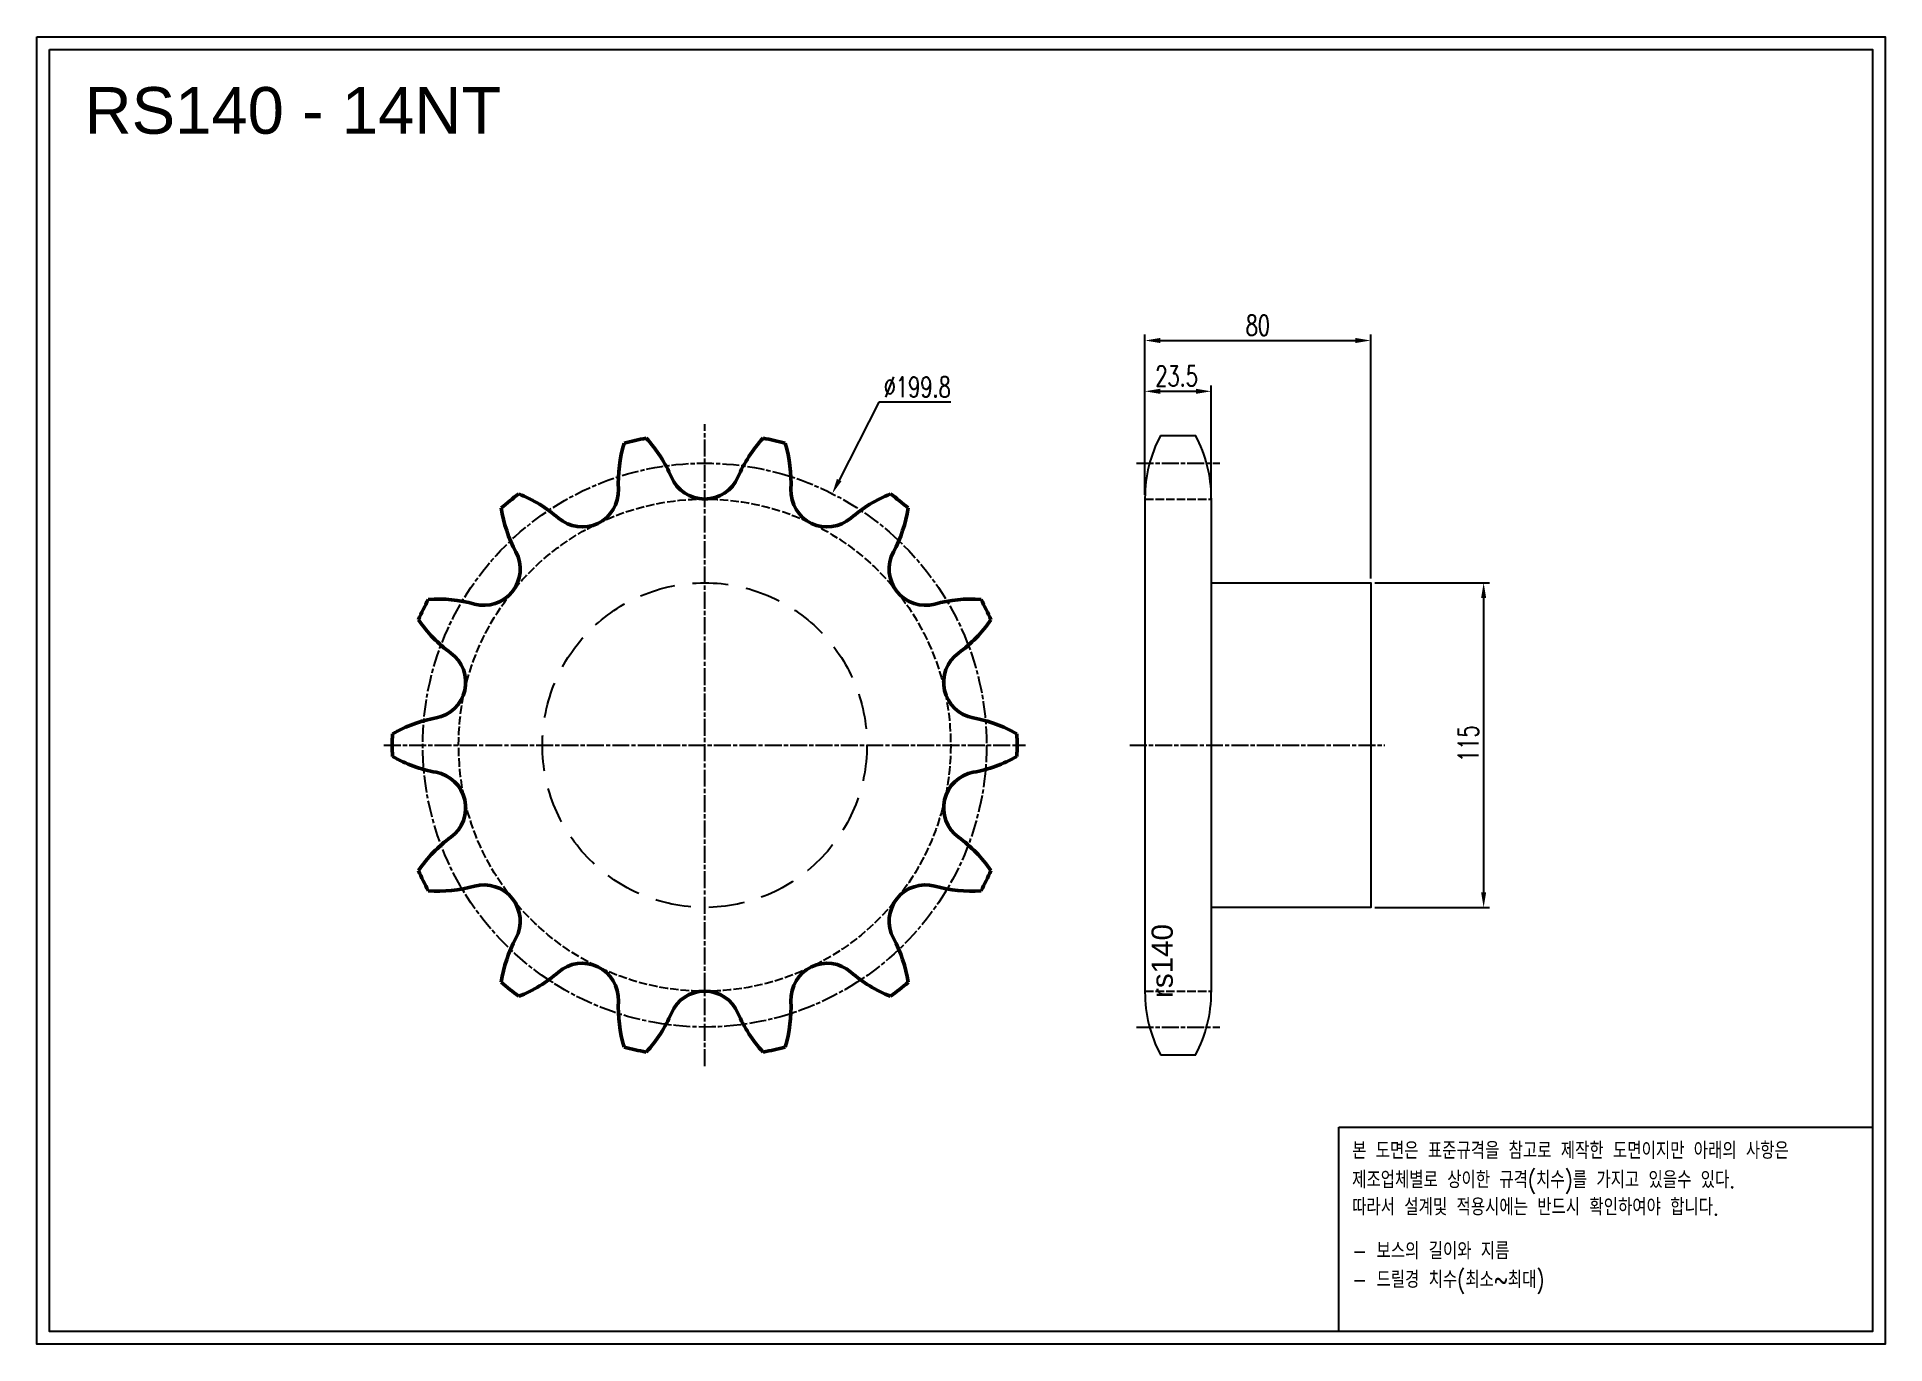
# Model space of a CAD drawing. Header units: millimetres. Extents: x -608 to 47, y 39694 to 40157.
import ezdxf

# ---------------------------------------------------------------- set-up
doc = ezdxf.new("R2010")
doc.units = ezdxf.units.MM
for name, pattern in [('AM_ISO02W050', [7.5, 6, -1.5]), ('AM_ISO02W050x2', [3.75, 3, -0.75]), ('AM_ISO08W050', [18, 12, -1.5, 3, -1.5]), ('AM_ISO08W050x2', [9, 6, -0.75, 1.5, -0.75]), ('HIDDEN', [9.525, 6.35, -3.175])]:
    doc.linetypes.add(name, pattern=pattern)
for name, color, linetype, lineweight in [('AM_0N', 7, 'Continuous', 50), ('AM_3N', 6, 'AM_ISO02W050', 25), ('AM_7', 4, 'AM_ISO08W050', 25), ('AM_7N', 4, 'AM_ISO08W050', 25)]:
    doc.layers.add(name, color=color, linetype=linetype, lineweight=lineweight)
doc.layers.add('HL', color=2, linetype='HIDDEN')
doc.layers.add('S-DIM', color=7, linetype='Continuous')
doc.styles.add('HAN', font='ROMANS.shx', dxfattribs={"width": 0.7, "bigfont": 'whgtxt.shx'})
doc.styles.add('HSG', font='SIMPLEX.shx', dxfattribs={"width": 0.7, "bigfont": 'HSG.shx'})
doc.styles.get("Standard").update_dxf_attribs({"font": 'arial.ttf'})
doc.dimstyles.new('APP16', dxfattribs={"dimscale": 3, "dimtxt": 2.4, "dimasz": 1.8, "dimexe": 0.7, "dimexo": 0.5, "dimgap": 0.6, "dimtad": 1, "dimtoh": 1, "dimdec": 1, "dimrnd": 0.01, "dimzin": 9, "dimdsep": 46, "dimtxsty": 'HSG', "dimcen": 0, "dimclrd": 1, "dimclre": 1, "dimclrt": 256, "dimazin": 2, "dimtp": 1, "dimtm": 1, "dimtfac": 0.5, "dimtdec": 1, "dimtofl": 0, "dimtmove": 0, "dimatfit": 3, "dimfxl": 0, "dimtvp": 1, "dimtolj": 2, "dimlwd": -1, "dimlwe": -1, "dimarcsym": 0})

# ---------------------------------------------------------------- blocks, each defined once
blk = doc.blocks.new('*D1')
at = {"layer": 'Defpoints', "color": 0, "transparency": 16777216}
for p in [(-135.07, 39963.53), (-135.07, 39848.53), (-95.05, 39848.53)]:
    blk.add_point(p, dxfattribs=at)
at = {"layer": 'S-DIM', "color": 1, "transparency": 16777216}
for p, q in [((-133.57, 39963.53), (-92.95, 39963.53)), ((-95.05, 39958.13), (-95.05, 39853.93)), ((-133.57, 39848.53), (-92.95, 39848.53))]:
    blk.add_line(p, q, dxfattribs=at)
for points in [[(-95.95, 39958.13), (-94.15, 39958.13), (-95.05, 39963.53)], [(-95.95, 39853.93), (-94.15, 39853.93), (-95.05, 39848.53)]]:
    blk.add_solid(points, dxfattribs=at)
at = {"layer": 'S-DIM', "transparency": 16777216, "insert": (-100.45, 39906.52), "char_height": 7.2, "attachment_point": 5, "rotation": 90, "style": 'HSG'}
blk.add_mtext('\\A2;115', dxfattribs=at)
blk = doc.blocks.new('*D2')
at = {"layer": 'Defpoints', "color": 0, "transparency": 16777216}
for p in [(-191.57, 40031.38), (-215.07, 39993.21), (-191.57, 39993.21)]:
    blk.add_point(p, dxfattribs=at)
at = {"layer": 'S-DIM', "color": 1, "transparency": 16777216}
for p, q in [((-215.07, 39994.71), (-215.07, 40033.48)), ((-191.57, 39994.71), (-191.57, 40033.48)), ((-209.67, 40031.38), (-196.97, 40031.38))]:
    blk.add_line(p, q, dxfattribs=at)
for points in [[(-209.67, 40032.28), (-209.67, 40030.48), (-215.07, 40031.38)], [(-196.97, 40032.28), (-196.97, 40030.48), (-191.57, 40031.38)]]:
    blk.add_solid(points, dxfattribs=at)
at = {"layer": 'S-DIM', "transparency": 16777216, "insert": (-203.85, 40036.78), "char_height": 7.2, "attachment_point": 5, "style": 'HSG'}
blk.add_mtext('\\A2;23.5', dxfattribs=at)
blk = doc.blocks.new('*D3')
at = {"layer": 'Defpoints', "color": 0, "transparency": 16777216}
for p in [(-135.07, 40049.38), (-215.07, 39993.21), (-135.07, 39963.53)]:
    blk.add_point(p, dxfattribs=at)
at = {"layer": 'S-DIM', "color": 1, "transparency": 16777216}
for p, q in [((-215.07, 39994.71), (-215.07, 40051.48)), ((-209.67, 40049.38), (-140.47, 40049.38)), ((-135.07, 39965.03), (-135.07, 40051.48))]:
    blk.add_line(p, q, dxfattribs=at)
for points in [[(-209.67, 40050.28), (-209.67, 40048.48), (-215.07, 40049.38)], [(-140.47, 40050.28), (-140.47, 40048.48), (-135.07, 40049.38)]]:
    blk.add_solid(points, dxfattribs=at)
at = {"layer": 'S-DIM', "transparency": 16777216, "insert": (-175.07, 40054.78), "char_height": 7.2, "attachment_point": 5, "style": 'HSG'}
blk.add_mtext('\\A2;80', dxfattribs=at)
blk = doc.blocks.new('*D4')
at = {"layer": 'Defpoints', "color": 0, "transparency": 16777216}
for p in [(-325.88, 39995.1), (-416.3, 39816.97)]:
    blk.add_point(p, dxfattribs=at)
at = {"layer": 'S-DIM', "color": 1, "transparency": 16777216}
for p, q in [((-309.43, 40027.51), (-323.44, 39999.91)), ((-283.87, 40027.51), (-309.43, 40027.51))]:
    blk.add_line(p, q, dxfattribs=at)
blk.add_solid([(-324.24, 40000.32), (-322.63, 39999.5), (-325.88, 39995.1)], dxfattribs=at)
at = {"layer": 'S-DIM', "transparency": 16777216, "insert": (-295.75, 40032.91), "char_height": 7.2, "attachment_point": 5, "style": 'HSG'}
blk.add_mtext('\\A2;∅199.8', dxfattribs=at)
blk = doc.blocks.new('notice1')
at = {"color": 4}
blk.add_lwpolyline([(-22142.12, 1735.9), (-22053.8, 1735.9), (-22053.8, 1702.07), (-22142.12, 1702.07)], close=True, dxfattribs=at)
at = {"color": 4, "style": 'HAN', "width": 0.8}
for s, p in [('본 도면은 표준규격을 참고로 제작한 도면이지만 아래의 사항은', (-22139.9, 1730.62)), ('제조업체별로 상이한 규격(치수)를 가지고 있을수 있다.', (-22139.9, 1725.78)), ('따라서 설계및 적용시에는 반드시 확인하여야 합니다.', (-22139.9, 1721.28)), ('- 보스의 길이와 지름', (-22139.9, 1714.03)), ('- 드릴경 치수(최소~최대)', (-22139.9, 1709.27))]:
    blk.add_text(s, height=2.7949, dxfattribs=at).set_placement(p)

msp = doc.modelspace()

# ---------------------------------------------------------------- linework, layer by layer
for p, q in [((-209.53, 40015.73), (-197.1, 40015.73)), ((-215.07, 39993.53), (-215.07, 39818.54)), ((-191.57, 39993.53), (-191.57, 39818.54)), ((-209.53, 39796.34), (-197.1, 39796.34))]:
    msp.add_line(p, q)
for points in [[(-607.7, 40156.91), (47.19, 40156.91), (47.19, 39693.86), (-607.7, 39693.86)], [(-603.29, 40152.5), (42.78, 40152.5), (42.78, 39698.27), (-603.29, 39698.27)]]:
    msp.add_lwpolyline(points, close=True)
msp.add_lwpolyline([(-191.57, 39963.53), (-135.07, 39963.53), (-135.07, 39848.53), (-191.57, 39848.53)])
for centre, start, end in [((-167.77, 39993.53), 152.00824, 180), ((-238.87, 39993.53), 0, 27.99176), ((-167.77, 39818.54), 180, 207.99176), ((-238.87, 39818.54), 332.00824, 0)]:
    msp.add_arc(centre, 47.3, start, end)
at = {"layer": 'AM_0N'}
for centre, radius, start, end in [((-371.09, 39906.03), 110.71, 100.78938, 104.92491), ((-427.7, 39981.76), 48.77, 23.21429, 42.62523), ((-314.48, 39981.76), 48.77, 137.37477, 156.78571), ((-371.09, 39906.03), 110.71, 75.07509, 79.21062), ((-352.94, 39998.82), 48.77, 163.08905, 182.5), ((-389.24, 39998.82), 48.77, 357.5, 16.91095), ((-371.09, 40006.04), 12.83, 203.21429, 336.78571), ((-371.09, 39906.03), 110.71, 126.50366, 130.6392), ((-454.95, 39949.7), 48.77, 48.92857, 68.33952), ((-414.48, 39996.14), 12.83, 228.92857, 2.5), ((-327.7, 39996.14), 12.83, 177.5, 311.07143), ((-287.23, 39949.7), 48.77, 111.66048, 131.07143), ((-371.09, 39906.03), 110.71, 49.3608, 53.49634), ((-395, 39997.51), 48.77, 188.80334, 208.21429), ((-347.18, 39997.51), 48.77, 331.78571, 351.19666), ((-449.28, 39968.39), 12.83, 254.64286, 28.21429), ((-292.9, 39968.39), 12.83, 151.78571, 285.35714), ((-371.09, 39906.03), 110.71, 152.21795, 156.35348), ((-465.59, 39908.99), 48.77, 74.64286, 94.0538), ((-276.59, 39908.99), 48.77, 85.9462, 105.35714), ((-371.09, 39906.03), 110.71, 23.64652, 27.78205), ((-432.32, 39978.07), 48.77, 214.51762, 233.92857), ((-309.86, 39978.07), 48.77, 306.07143, 325.48238), ((-468.59, 39928.29), 12.83, 280.35714, 53.92857), ((-273.59, 39928.29), 12.83, 126.07143, 259.64286), ((-457.51, 39867.7), 48.77, 100.35714, 119.76809), ((-284.67, 39867.7), 48.77, 60.23191, 79.64286), ((-371.09, 39906.03), 110.71, 177.93223, 182.06777), ((-371.09, 39906.03), 110.71, 357.93223, 2.06777), ((-457.51, 39944.37), 48.77, 240.23191, 259.64286), ((-468.59, 39883.78), 12.83, 306.07143, 79.64286), ((-273.59, 39883.78), 12.83, 100.35714, 233.92857), ((-284.67, 39944.37), 48.77, 280.35714, 299.76809), ((-432.32, 39833.99), 48.77, 126.07143, 145.48238), ((-309.86, 39833.99), 48.77, 34.51762, 53.92857), ((-371.09, 39906.03), 110.71, 203.64652, 207.78205), ((-449.28, 39843.68), 12.83, 331.78571, 105.35714), ((-292.9, 39843.68), 12.83, 74.64286, 208.21429), ((-371.09, 39906.03), 110.71, 332.21795, 336.35348), ((-465.59, 39903.08), 48.77, 265.9462, 285.35714), ((-276.59, 39903.08), 48.77, 254.64286, 274.0538), ((-395, 39814.56), 48.77, 151.78571, 171.19666), ((-347.18, 39814.56), 48.77, 8.80334, 28.21429), ((-454.95, 39862.37), 48.77, 291.66048, 311.07143), ((-414.48, 39815.93), 12.83, 357.5, 131.07143), ((-327.7, 39815.93), 12.83, 48.92857, 182.5), ((-287.23, 39862.37), 48.77, 228.92857, 248.33952), ((-371.09, 39906.03), 110.71, 229.3608, 233.49634), ((-371.09, 39806.03), 12.83, 23.21429, 156.78571), ((-371.09, 39906.03), 110.71, 306.50366, 310.6392), ((-352.94, 39813.25), 48.77, 177.5, 196.91095), ((-427.7, 39830.31), 48.77, 317.37477, 336.78571), ((-314.48, 39830.31), 48.77, 203.21429, 222.62523), ((-389.24, 39813.25), 48.77, 343.08905, 2.5), ((-371.09, 39906.03), 110.71, 255.07509, 259.21062), ((-371.09, 39906.03), 110.71, 280.78938, 284.92491)]:
    msp.add_arc(centre, radius, start, end, dxfattribs=at)
at = {"layer": 'AM_3N', "linetype": 'AM_ISO02W050x2'}
for p, q in [((-215.07, 39993.21), (-191.57, 39993.21)), ((-215.07, 39818.86), (-191.57, 39818.86))]:
    msp.add_line(p, q, dxfattribs=at)
msp.add_circle((-371.09, 39906.03), 87.18, dxfattribs=at)
at = {"layer": 'AM_7', "linetype": 'AM_ISO08W050x2'}
for p, q in [((-218.07, 40005.91), (-188.57, 40005.91)), ((-218.07, 39806.16), (-188.57, 39806.16))]:
    msp.add_line(p, q, dxfattribs=at)
msp.add_circle((-371.09, 39906.03), 99.88, dxfattribs=at)
at = {"layer": 'AM_7N', "linetype": 'AM_ISO08W050x2'}
for p, q in [((-371.09, 39792.32), (-371.09, 40019.74)), ((-484.8, 39906.03), (-257.38, 39906.03)), ((-220.43, 39906.03), (-130.01, 39906.03))]:
    msp.add_line(p, q, dxfattribs=at)
at = {"layer": 'HL', "ltscale": 2}
msp.add_circle((-371.09, 39906.03), 57.5, dxfattribs=at)

# ---------------------------------------------------------------- block references
at = {"xscale": 2.14200397168902, "yscale": 2.14200397168902, "zscale": 2.14200397168902}
msp.add_blockref('notice1', (47282.1, 36052.43), dxfattribs=at)

# ---------------------------------------------------------------- texts
msp.add_text('RS140 - 14NT', height=16.5375).set_placement((-590.83, 40122.62))
msp.add_text('rs140', height=7.5, rotation=90).set_placement((-205.22, 39816.45))

# ---------------------------------------------------------------- dimensions: what is measured, and where the dimension line sits
at = {"layer": 'S-DIM'}
dim = msp.add_linear_dim(base=(-135.07, 40049.38), p1=(-215.07, 39993.21), p2=(-135.07, 39963.53), dimstyle='APP16', dxfattribs=at)
dim.commit()
dim.dimension.update_dxf_attribs({"geometry": '*D3', "text_midpoint": (-175.07, 40054.78)})
dim = msp.add_linear_dim(base=(-191.57, 40031.38), p1=(-215.07, 39993.21), p2=(-191.57, 39993.21), dimstyle='APP16', dxfattribs=at)
dim.commit()
dim.dimension.update_dxf_attribs({"geometry": '*D2', "text_midpoint": (-203.85, 40031.38), "dimtype": 128})
dim = msp.add_diameter_dim_2p(p1=(-416.3, 39816.97), p2=(-325.88, 39995.1), dimstyle='APP16', dxfattribs=at)
dim.commit()
dim.dimension.update_dxf_attribs({"geometry": '*D4', "text_midpoint": (-295.75, 40027.51), "dimtype": 131})
dim = msp.add_linear_dim(base=(-95.05, 39848.53), p1=(-135.07, 39963.53), p2=(-135.07, 39848.53), angle=90, dimstyle='APP16', dxfattribs=at)
dim.commit()
dim.dimension.update_dxf_attribs({"geometry": '*D1', "text_midpoint": (-95.05, 39906.52), "dimtype": 128})

doc.saveas('drawing.dxf')
